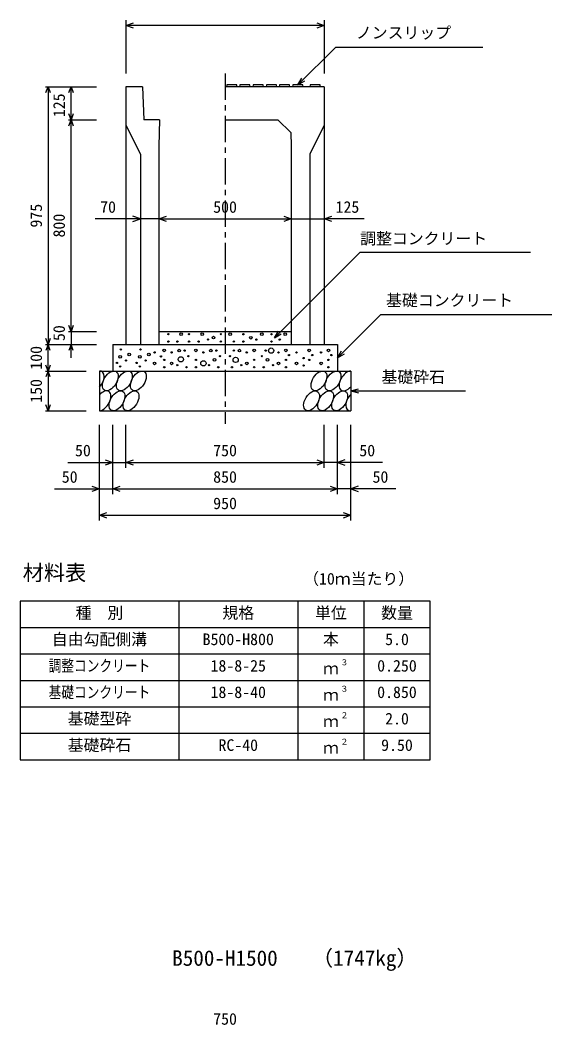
# Model space of a CAD drawing. Units: millimetres, scale not verified. Extents: x -16800 to 16800, y -5940 to 5940.
# Drawn here: x 9825 to 11836, y 28 to 3826 of the extents above; entities that cross this region are included whole.
import ezdxf
from ezdxf.enums import TextEntityAlignment as Align

# ---------------------------------------------------------------- set-up
doc = ezdxf.new("R2010")
doc.units = ezdxf.units.MM
doc.header["$LTSCALE"] = 20
doc.linetypes.add('CHAIN1', pattern=[8, 5, -1, 1, -1])
for name, color, linetype, lineweight in [('0-0_DIM', 7, 'Continuous', 25), ('0-2_HATCH', 6, 'Continuous', 25), ('0-3_HYO', 3, 'Continuous', 25), ('0-4_HYO2', 4, 'Continuous', 25), ('0-5_OUTLINE', 3, 'Continuous', 25), ('0-6_TXT', 7, 'Continuous', 25)]:
    doc.layers.add(name, color=color, linetype=linetype, lineweight=lineweight)
doc.styles.add('ＭＳ ゴシック', font='')
doc.styles.get('ＭＳ ゴシック').set_extended_font_data('MS Gothic')

msp = doc.modelspace()

# ---------------------------------------------------------------- linework, layer by layer
at = {"layer": '0-0_DIM'}
for p, q in [((10225, 3826.41), (10225, 3624.66)), ((10975, 3806.41), (10225, 3806.41)), ((10975, 3826.41), (10975, 3624.66)), ((10875, 3581.16), (11017.21, 3723.38)), ((11574.1, 3723.38), (11017.21, 3723.38)), ((9920.8, 3574.66), (10114.13, 3574.66)), ((9930.8, 3574.66), (9930.8, 2599.66)), ((10017.46, 3449.66), (10017.46, 3574.66)), ((10875, 3581.16), (10890, 3607.14)), ((10875, 3581.16), (10900.98, 3596.16)), ((10007.46, 3449.66), (10114.13, 3449.66)), ((10017.46, 2649.66), (10017.46, 3449.66)), ((10280, 3074.69), (10109.31, 3074.69)), ((10350, 3074.69), (10280, 3074.69)), ((10350, 3074.69), (10850, 3074.69)), ((10850, 3074.69), (10975, 3074.69)), ((11125.36, 3074.69), (10975, 3074.69)), ((11188.65, 2713.32), (11025, 2549.66)), ((11188.65, 2713.32), (11835.53, 2713.32)), ((10007.46, 2649.66), (10114.13, 2649.66)), ((10017.46, 2649.66), (10017.46, 2599.66)), ((10786.32, 2624.66), (10801.32, 2650.64)), ((10786.32, 2624.66), (10812.3, 2639.66)), ((9920.8, 2599.66), (10114.13, 2599.66)), ((9930.8, 2499.66), (9930.8, 2599.66)), ((10017.46, 2549.66), (10017.46, 2599.66)), ((11025, 2549.66), (11040, 2575.64)), ((11025, 2549.66), (11050.98, 2564.66)), ((9920.8, 2499.66), (10075, 2499.66)), ((9930.8, 2499.66), (9930.8, 2349.66)), ((11075, 2424.66), (11103.98, 2432.43)), ((11075, 2424.66), (11508.31, 2424.66)), ((11075, 2424.66), (11103.98, 2416.9)), ((9920.8, 2349.66), (10075, 2349.66)), ((10125, 1934.15), (10125, 2296.49)), ((10175, 2034.15), (10175, 2296.49)), ((10225, 2134.15), (10225, 2296.49)), ((10975, 2134.15), (10975, 2296.49)), ((11025, 2034.15), (11025, 2296.49)), ((11075, 1934.15), (11075, 2296.49)), ((10005, 2154.15), (10225, 2154.15)), ((10225, 2154.15), (10975, 2154.15)), ((11195, 2154.15), (10975, 2154.15)), ((9955, 2054.15), (10175, 2054.15)), ((10175, 2054.15), (11025, 2054.15)), ((11245, 2054.15), (11025, 2054.15)), ((10125, 1954.15), (11075, 1954.15))]:
    msp.add_line(p, q, dxfattribs=at)
at = {"layer": '0-0_DIM', "linetype": 'CHAIN1'}
msp.add_line((10600, 3624.66), (10600, 2299.66), dxfattribs=at)
at = {"layer": '0-0_DIM'}
for points in [[(10253.23, 3796.14), (10225.04, 3806.41), (10253.23, 3816.67)], [(10946.85, 3816.67), (10975.04, 3806.41), (10946.85, 3796.14)], [(9922.59, 3552.11), (9930.8, 3574.66), (9939.01, 3552.11)], [(10009.26, 3552.11), (10017.46, 3574.66), (10025.67, 3552.11)], [(10025.67, 3472.21), (10017.46, 3449.66), (10009.26, 3472.21)], [(10009.26, 3427.11), (10017.46, 3449.66), (10025.67, 3427.11)], [(10251.81, 3064.43), (10280, 3074.69), (10251.81, 3084.95)], [(10378.19, 3064.43), (10350, 3074.69), (10378.19, 3084.95)], [(10821.81, 3084.95), (10850, 3074.69), (10821.81, 3064.43)], [(11003.19, 3064.43), (10975, 3074.69), (11003.19, 3084.95)], [(10786.32, 2624.66), (11110.78, 2949.13), (11754.34, 2949.13)], [(10025.67, 2672.22), (10017.46, 2649.66), (10009.26, 2672.22)], [(9939.01, 2622.21), (9930.8, 2599.66), (9922.59, 2622.21)], [(9939.01, 2577.11), (9930.8, 2599.66), (9922.59, 2577.11)], [(10025.67, 2577.11), (10017.46, 2599.66), (10009.26, 2577.11)], [(9939.01, 2522.21), (9930.8, 2499.66), (9922.59, 2522.21)], [(9939.01, 2477.11), (9930.8, 2499.66), (9922.59, 2477.11)], [(9939.01, 2372.21), (9930.8, 2349.66), (9922.59, 2372.21)], [(10146.81, 2164.41), (10175, 2154.15), (10146.81, 2143.89)], [(10253.19, 2143.89), (10225, 2154.15), (10253.19, 2164.41)], [(10946.81, 2164.41), (10975, 2154.15), (10946.81, 2143.89)], [(11053.19, 2164.41), (11025, 2154.15), (11053.19, 2143.89)], [(10096.81, 2064.41), (10125, 2054.15), (10096.81, 2043.89)], [(10203.19, 2043.89), (10175, 2054.15), (10203.19, 2064.41)], [(10996.81, 2064.41), (11025, 2054.15), (10996.81, 2043.89)], [(11103.19, 2064.41), (11075, 2054.15), (11103.19, 2043.89)], [(10153.19, 1943.89), (10125, 1954.15), (10153.19, 1964.41)], [(11046.81, 1964.41), (11075, 1954.15), (11046.81, 1943.89)]]:
    msp.add_lwpolyline(points, dxfattribs=at)
at = {"layer": '0-2_HATCH'}
for p, q in [((10645, 3574.66), (10644, 3581.16)), ((10695, 3574.66), (10694, 3581.16)), ((10745, 3574.66), (10744, 3581.16)), ((10795, 3574.66), (10794, 3581.16)), ((10845, 3574.66), (10844, 3581.16)), ((10895, 3574.66), (10894, 3581.16)), ((10960, 3574.66), (10959, 3581.16))]:
    msp.add_line(p, q, dxfattribs=at)
for points in [[(10644, 3581.16), (10606, 3581.16), (10605, 3574.66)], [(10694, 3581.16), (10656, 3581.16), (10655, 3574.66)], [(10744, 3581.16), (10706, 3581.16), (10705, 3574.66)], [(10794, 3581.16), (10756, 3581.16), (10755, 3574.66)], [(10844, 3581.16), (10806, 3581.16), (10805, 3574.66)], [(10894, 3581.16), (10856, 3581.16), (10855, 3574.66)], [(10959, 3581.16), (10921, 3581.16), (10920, 3574.66)]]:
    msp.add_lwpolyline(points, dxfattribs=at)
for centre, radius in [((10385.79, 2638.97), 2.5), ((10433.52, 2638.97), 5), ((10463.97, 2638.97), 2.5), ((10513.88, 2638.97), 5), ((10534.9, 2618.84), 2.5), ((10555.93, 2625.84), 5), ((10583.97, 2638.97), 2.5), ((10619.13, 2638.69), 5), ((10669.04, 2638.69), 2.5), ((10697.08, 2625.56), 5), ((10739.13, 2638.69), 5), ((10775.36, 2638.69), 2.5), ((10827.57, 2638.69), 5), ((10205.74, 2581.49), 2.5), ((10280.08, 2581.49), 2.5), ((10385.79, 2610.96), 2.5), ((10419.5, 2610.96), 2.5), ((10463.97, 2610.96), 2.5), ((10499.86, 2610.96), 2.5), ((10583.97, 2610.96), 2.5), ((10633.15, 2610.68), 2.5), ((10669.04, 2610.68), 2.5), ((10718.11, 2618.56), 2.5), ((10773.96, 2576.84), 10), ((10775.36, 2610.68), 2.5), ((10806.54, 2618.56), 2.5), ((10203.29, 2552.97), 5), ((10237.78, 2562.21), 5), ((10277.63, 2552.97), 5), ((10312.12, 2562.21), 5), ((10333.69, 2569.84), 2.5), ((10357.55, 2554.92), 2.5), ((10369.97, 2577.72), 5), ((10398.01, 2569.84), 2.5), ((10426.04, 2576.84), 5), ((10432.58, 2543.83), 10), ((10447.07, 2576.84), 2.5), ((10461.09, 2555.83), 2.5), ((10489.97, 2577.72), 5), ((10518.01, 2569.84), 2.5), ((10546.04, 2576.84), 5), ((10560.06, 2541.82), 5), ((10567.07, 2576.84), 2.5), ((10581.09, 2555.83), 2.5), ((10618.91, 2555.83), 2.5), ((10639.94, 2541.82), 10), ((10632.93, 2576.84), 2.5), ((10653.96, 2576.84), 5), ((10681.99, 2569.84), 2.5), ((10710.03, 2577.72), 5), ((10738.91, 2555.83), 2.5), ((10752.93, 2576.84), 2.5), ((10759.94, 2541.82), 5), ((10801.99, 2569.84), 2.5), ((10830.03, 2577.72), 5), ((10841.37, 2560.15), 2.5), ((10869.94, 2569.84), 2.5), ((10896.79, 2548.62), 2.5), ((10918.12, 2577.72), 5), ((10929.46, 2560.15), 2.5), ((10962.73, 2569.84), 2.5), ((10990.77, 2577.72), 5), ((11002.11, 2560.15), 2.5), ((10190.88, 2530.18), 2.5), ((10203.29, 2517.08), 2.5), ((10225.36, 2539.42), 2.5), ((10265.21, 2530.18), 2.5), ((10277.63, 2517.08), 2.5), ((10299.7, 2539.42), 2.5), ((10333.69, 2528.69), 5), ((10369.97, 2541.82), 2.5), ((10369.97, 2513.81), 2.5), ((10398.01, 2528.69), 5), ((10419.03, 2521.69), 2.5), ((10454.08, 2513.81), 2.5), ((10489.97, 2541.82), 2.5), ((10489.97, 2513.81), 2.5), ((10518.01, 2528.69), 10), ((10539.03, 2521.69), 2.5), ((10574.08, 2513.81), 2.5), ((10625.92, 2513.81), 2.5), ((10660.97, 2521.69), 2.5), ((10681.99, 2528.69), 5), ((10710.03, 2541.82), 2.5), ((10710.03, 2513.81), 2.5), ((10745.92, 2513.81), 2.5), ((10780.97, 2521.69), 2.5), ((10801.99, 2528.69), 5), ((10830.03, 2541.82), 2.5), ((10830.03, 2513.81), 2.5), ((10869.94, 2528.69), 5), ((10896.79, 2520.61), 2.5), ((10918.12, 2541.82), 2.5), ((10962.73, 2528.69), 5), ((10990.77, 2541.82), 2.5), ((10990.77, 2513.81), 2.5)]:
    msp.add_circle(centre, radius, dxfattribs=at)
for centre, start_param, end_param in [((10112.63, 2462.14), 4.385593, 6.6745444), ((11061.14, 2462.14), 0.3357715, 4.4411806), ((10137.96, 2387.15), 3.5111464, 7.548991), ((11086.46, 2387.15), 1.2110787, 3.5658734)]:
    msp.add_ellipse(centre, major_axis=(21.81, 35.31), ratio=0.5792, start_param=start_param, end_param=end_param, dxfattribs=at)
for centre in [(10165.84, 2462.14), (10219.05, 2462.14), (10272.26, 2462.14), (10954.72, 2462.14), (11007.93, 2462.14), (10191.16, 2387.15), (10244.37, 2387.15), (10926.84, 2387.15), (10980.04, 2387.15), (11033.25, 2387.15)]:
    msp.add_ellipse(centre, major_axis=(21.81, 35.31), ratio=0.5792, dxfattribs=at)
at = {"layer": '0-3_HYO'}
for p, q in [((10425, 1630.2), (10425, 1030.2)), ((10875, 1630.2), (10875, 1030.2)), ((11125, 1630.2), (11125, 1030.2)), ((9825, 1530.2), (11375, 1530.2))]:
    msp.add_line(p, q, dxfattribs=at)
msp.add_lwpolyline([(9825, 1030.2), (11375, 1030.2), (11375, 1630.2), (9825, 1630.2)], close=True, dxfattribs=at)
at = {"layer": '0-4_HYO2'}
for p, q in [((9825, 1430.2), (11375, 1430.2)), ((9825, 1330.2), (11375, 1330.2)), ((9825, 1230.2), (11375, 1230.2)), ((9825, 1130.2), (11375, 1130.2))]:
    msp.add_line(p, q, dxfattribs=at)
at = {"layer": '0-5_OUTLINE'}
for p, q in [((10287.5, 3574.66), (10225, 3574.66)), ((10225, 3574.66), (10225, 2599.66)), ((10287.5, 3574.66), (10292.5, 3449.66)), ((10975, 3574.66), (10600, 3574.66)), ((10975, 3574.66), (10975, 2599.66)), ((10352.5, 3449.66), (10292.5, 3449.66)), ((10352.5, 3449.66), (10350, 3349.66)), ((10600, 3449.66), (10800, 3449.66)), ((10800, 3449.66), (10848.72, 3400.94)), ((10975, 3429.66), (10920, 3319.66)), ((10848.72, 3400.94), (10850, 3349.66)), ((10350, 3349.66), (10350, 2599.66)), ((10850, 3349.66), (10850, 2599.66)), ((10920, 3319.66), (10920, 2599.66)), ((10350, 2649.66), (10850, 2649.66)), ((10175, 2599.66), (11025, 2599.66)), ((10175, 2599.66), (10175, 2499.66)), ((10225, 2599.66), (10350, 2599.66)), ((10850, 2599.66), (10975, 2599.66)), ((11025, 2599.66), (11025, 2499.66)), ((10125, 2499.66), (11075, 2499.66)), ((10125, 2499.66), (10125, 2349.66)), ((11075, 2499.66), (11075, 2349.66)), ((10125, 2349.66), (11075, 2349.66))]:
    msp.add_line(p, q, dxfattribs=at)
msp.add_lwpolyline([(10225, 3429.66), (10280, 3319.66), (10280, 2599.66)], dxfattribs=at)

# ---------------------------------------------------------------- texts
at = {"layer": '0-0_DIM', "style": 'ＭＳ ゴシック'}
for s, p in [('ノンスリップ', (11094.52, 3743.55)), ('70', (10127.73, 3084.69)), ('500', (10555, 3084.69)), ('125', (11017.56, 3084.69)), ('調整コンクリート', (11110.78, 2965.55)), ('基礎コンクリート', (11208.65, 2732.05)), ('基礎砕石', (11191.32, 2441.83)), ('50', (10032.56, 2164.15)), ('750', (10555, 2164.15)), ('50', (11107.44, 2164.15)), ('50', (9982.56, 2064.15)), ('850', (10555, 2064.15)), ('50', (11157.44, 2064.15)), ('950', (10555, 1964.15)), ('750', (10555, 15.08))]:
    msp.add_text(s, height=43.99, dxfattribs=at).set_placement(p, align=Align.BOTTOM_LEFT)
for s, p in [('125', (10007.46, 3459.41)), ('975', (9920.8, 3042.16)), ('800', (10007.46, 3004.66)), ('50', (10007.46, 2612.99)), ('100', (9920.8, 2504.66)), ('150', (9920.8, 2379.66))]:
    msp.add_text(s, height=43.99, rotation=90, dxfattribs=at).set_placement(p, align=Align.BOTTOM_LEFT)
at = {"layer": '0-6_TXT', "style": 'ＭＳ ゴシック'}
for s, height, p in [('材料表', 58.65, (9835, 1690.2)), ('（10ｍ当たり）', 43.99, (10895, 1679.2)), ('種\u3000別', 43.99, (10035, 1550.2)), ('規格', 43.99, (10590, 1550.2)), ('単位', 43.99, (10940, 1550.2)), ('数量', 43.99, (11190, 1550.2)), ('自由勾配側溝', 43.99, (9945, 1450.2)), ('B500-H800', 43.99, (10515, 1450.2)), ('本', 43.99, (10970, 1450.2)), ('5.0', 43.99, (11205, 1450.2)), ('18-8-25', 43.99, (10545, 1350.2)), ('３', 21.99, (11035.54, 1380.57)), ('0.250', 43.99, (11175, 1350.2)), ('ｍ', 43.99, (10970, 1340.2)), ('18-8-40', 43.99, (10545, 1250.2)), ('３', 21.99, (11035.54, 1280.57)), ('0.850', 43.99, (11175, 1250.2)), ('ｍ', 43.99, (10970, 1240.2)), ('基礎型砕', 43.99, (10005, 1150.2)), ('ｍ', 43.99, (10970, 1140.2)), ('２', 21.99, (11035.54, 1180.57)), ('2.0', 43.99, (11205, 1150.2)), ('基礎砕石', 43.99, (10005, 1050.2)), ('RC-40', 43.99, (10575, 1050.2)), ('２', 21.99, (11035.54, 1080.57)), ('9.50', 43.99, (11190, 1050.2)), ('ｍ', 43.99, (10970, 1040.2)), ('B500-H1500', 58.65, (10400, 233.34)), ('（1747kg）', 58.65, (10928.37, 233.34))]:
    msp.add_text(s, height=height, dxfattribs=at).set_placement(p, align=Align.BOTTOM_LEFT)
at = {"layer": '0-6_TXT', "style": 'ＭＳ ゴシック', "width": 0.8}
for s, p in [('調整コンクリート', (9933, 1350.2)), ('基礎コンクリート', (9933, 1250.2))]:
    msp.add_text(s, height=43.99, dxfattribs=at).set_placement(p, align=Align.BOTTOM_LEFT)

doc.saveas('drawing.dxf')
